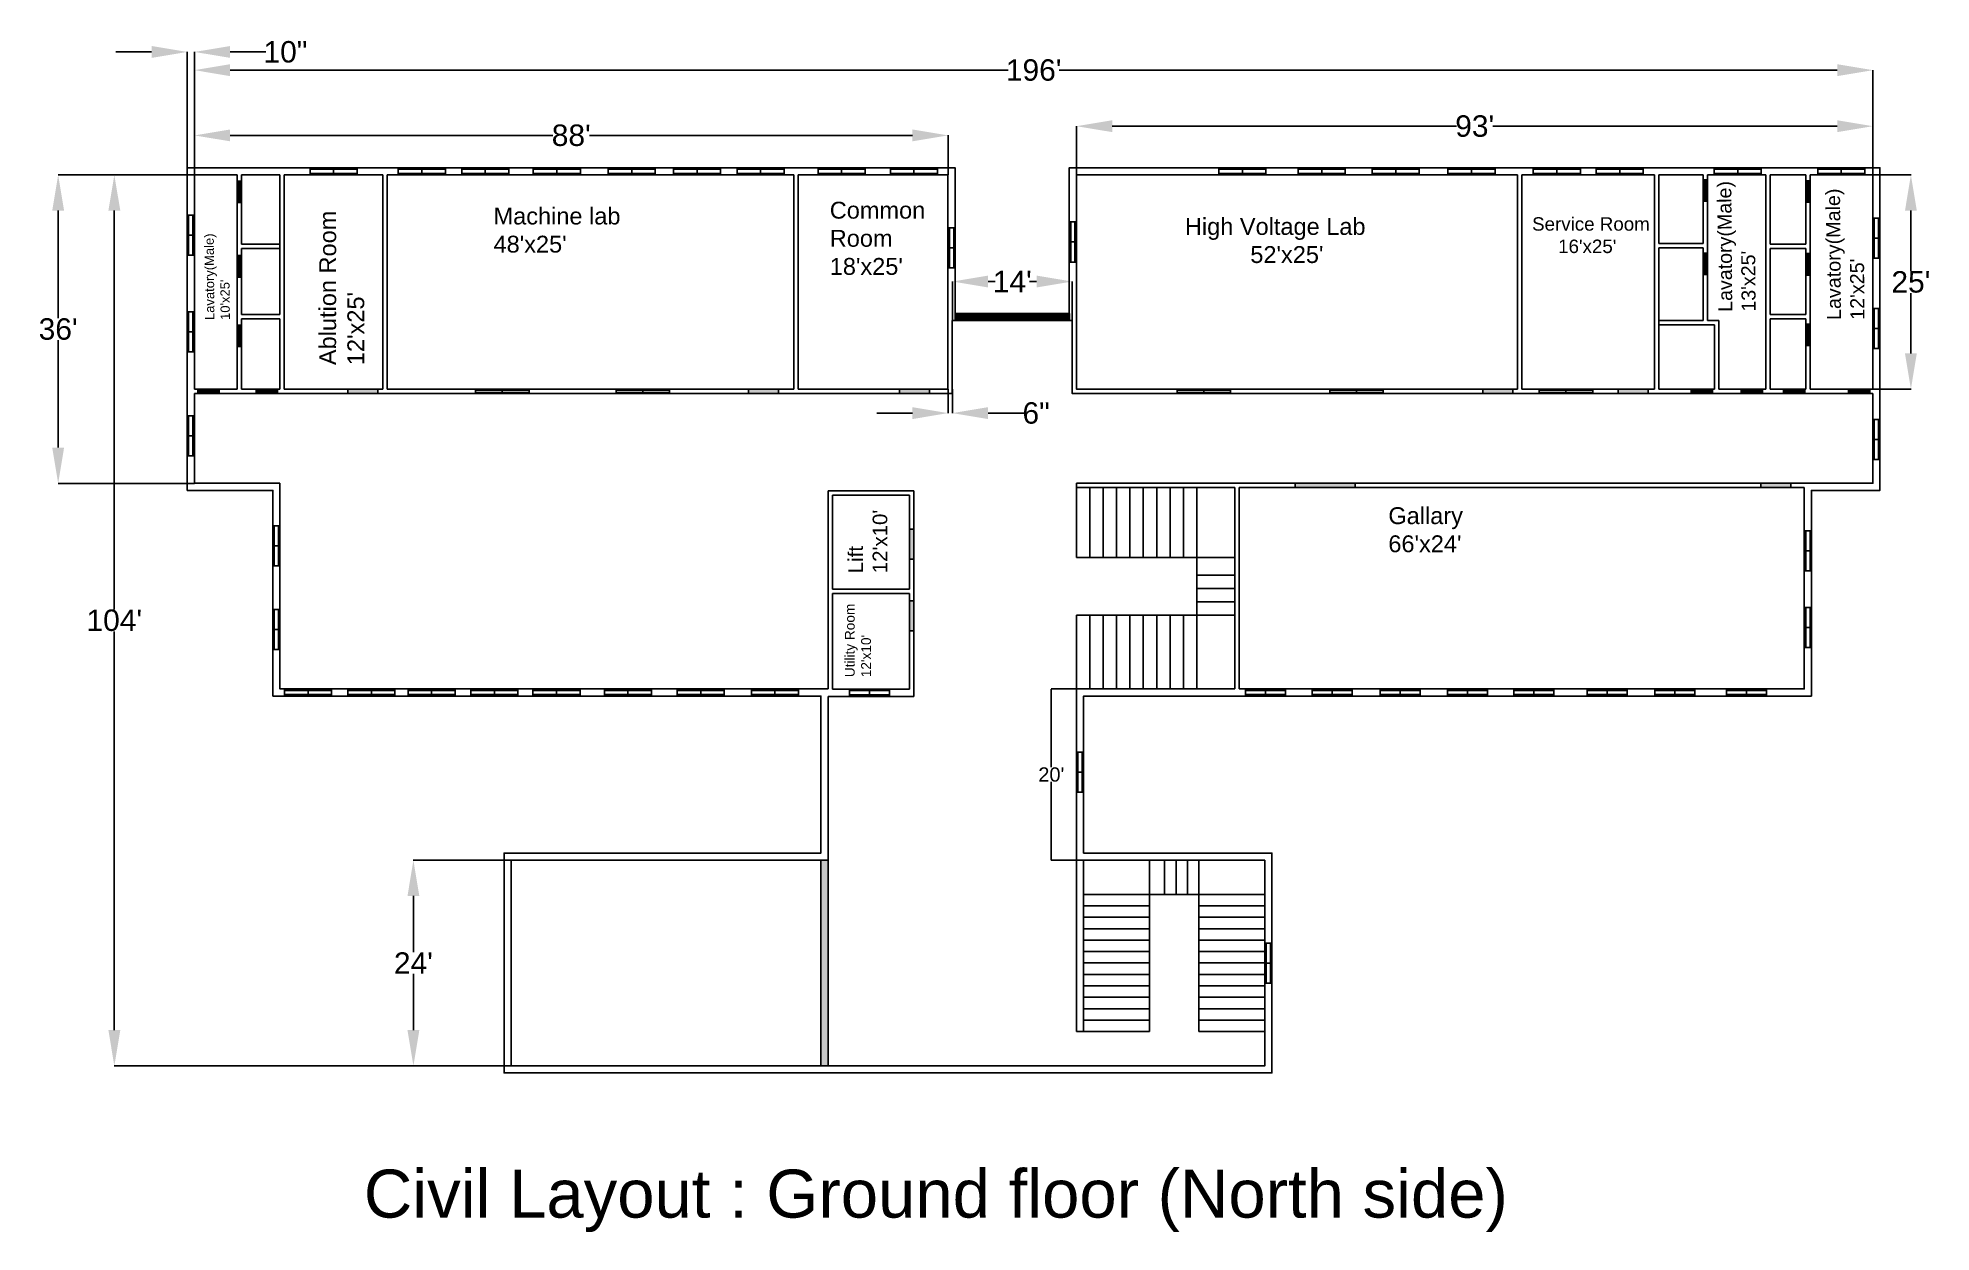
# Model space of a CAD drawing. Header units: inches. Extents: x 208758 to 420797, y -91780 to -44618.
# Drawn here: x 208758 to 211411, y -46291 to -44618 of the extents above; entities outside this region: 1.
import ezdxf

# ---------------------------------------------------------------- set-up
doc = ezdxf.new("R2010")
doc.units = ezdxf.units.IN
doc.header["$MEASUREMENT"] = 0
doc.layers.add('Dimention', color=5, linetype='Continuous')
doc.layers.add('hatches', color=7, linetype='Continuous')
doc.layers.add('Door', color=7, linetype='Continuous', true_color=0xf00e0a)
doc.layers.add('Window', color=7, linetype='Continuous', true_color=0xd6300a)
doc.styles.add('Annotative', font='arial.ttf')
doc.styles.get("Standard").update_dxf_attribs({"font": 'arial.ttf'})
doc.dimstyles.new('Annotative', dxfattribs={"dimscale": 0, "dimtxt": 20, "dimasz": 50, "dimexe": 0.18, "dimexo": 0.0625, "dimgap": 0.09, "dimtad": 0, "dimtih": 1, "dimtoh": 1, "dimzin": 0, "dimdsep": 46, "dimlunit": 4, "dimtxsty": 'Standard', "dimcen": 0.09, "dimadec": 0, "dimazin": 0, "dimtfac": 1, "dimtofl": 0, "dimtmove": 0, "dimatfit": 3, "dimfxl": 1, "dimtolj": 1, "dimtzin": 0, "dimarcsym": 0})
doc.dimstyles.get("Standard").update_dxf_attribs({"dimtxt": 30, "dimasz": 50, "dimexe": 0.18, "dimexo": 0.0625, "dimgap": 0.09, "dimtad": 0, "dimtih": 1, "dimtoh": 1, "dimzin": 0, "dimdsep": 46, "dimlunit": 4, "dimtxsty": 'Standard', "dimcen": 0.09, "dimadec": 0, "dimazin": 0, "dimtfac": 1, "dimtofl": 0, "dimtmove": 0, "dimatfit": 3, "dimfxl": 1, "dimtolj": 1, "dimtzin": 0, "dimarcsym": 0})

# ---------------------------------------------------------------- blocks, each defined once
blk = doc.blocks.new('bathroom door')
at = {"true_color": 0x636466}
h = blk.add_hatch(color=251, dxfattribs=at)
h.dxf.hatch_style = 1
h.paths.add_polyline_path([(30, 0), (30, 6), (0, 6), (0, 0)])
at = {"color": 251, "true_color": 0x636466}
blk.add_lwpolyline([(0, 6), (30, 6), (30, 0), (0, 0)], close=True, dxfattribs=at)
blk = doc.blocks.new('door 2')
at = {"true_color": 0x636466}
h = blk.add_hatch(color=251, dxfattribs=at)
h.dxf.hatch_style = 1
h.paths.add_polyline_path([(0, 6), (-42, 6), (-42, 0), (0, 0)])
at = {"color": 251, "true_color": 0x636466}
blk.add_lwpolyline([(-42, 6), (0, 6), (0, 0), (-42, 0)], close=True, dxfattribs=at)
blk = doc.blocks.new('Window 5.5 feet')
at = {"layer": 'Window'}
for p, q in [((66, 10), (0, 10)), ((0, 10), (0, 0)), ((66, 8), (0, 8)), ((0, 2), (66, 2)), ((0, 0), (66, 0)), ((33, 2), (33, 8)), ((66, 0), (66, 10))]:
    blk.add_line(p, q, dxfattribs=at)
blk = doc.blocks.new('window small')
at = {"layer": 'Window'}
for p, q in [((56.1, 10), (0, 10)), ((0, 10), (0, 0)), ((56.1, 8), (0, 8)), ((0, 2), (56.1, 2)), ((0, 0), (56.1, 0)), ((28, 2), (28, 8)), ((56.1, 0), (56.1, 10))]:
    blk.add_line(p, q, dxfattribs=at)
blk = doc.blocks.new('window 6')
at = {"layer": 'Window'}
for p, q in [((75, 5.9), (0, 5.9)), ((0, 5.9), (0, 0)), ((75, 4.7), (0, 4.7)), ((0, 1.2), (75, 1.2)), ((0, 0), (75, 0)), ((37.5, 1.2), (37.5, 4.7)), ((75, 0.1), (75, 6))]:
    blk.add_line(p, q, dxfattribs=at)
blk = doc.blocks.new('civil')
at = {"true_color": 0x939598}
h = blk.add_hatch(color=252, dxfattribs=at)
h.dxf.hatch_style = 1
h.paths.add_polyline_path([(761.6, -240), (751.6, -240), (751.6, -528), (761.6, -528)])
at = {"layer": 'Door', "true_color": 0x636466}
h = blk.add_hatch(color=251, dxfattribs=at)
h.dxf.hatch_style = 1
h.paths.add_polyline_path([(1500.3, 282), (1500.3, 288), (1416.3, 288), (1416.3, 282)])
for p, q in [((-66.4, 720), (-66.4, 420)), ((-60.4, 720), (-60.4, 622.8)), ((-6.4, 720), (-6.4, 612.4)), ((-0.4, 720), (-0.4, 420)), ((137.6, 720), (137.6, 420)), ((143.6, 720), (143.6, 420)), ((713.6, 420), (713.6, 720)), ((719.6, 420), (719.6, 720)), ((1727.6, 720), (1727.6, 420)), ((1733.6, 720), (1733.6, 420)), ((1919.6, 720), (1919.6, 420)), ((1925.6, 720), (1925.6, 624)), ((1987.7, 624), (1987.7, 720)), ((1993.7, 516), (1993.7, 720)), ((2075.6, 420), (2075.6, 720)), ((2081.6, 622.8), (2081.6, 720)), ((2131.7, 622.8), (2131.7, 720)), ((2137.7, 420), (2137.7, 720)), ((-6.4, 622.8), (-60.4, 622.8)), ((-60.4, 616.8), (-60.4, 524.4)), ((-6.4, 616.8), (-60.4, 616.8)), ((-6.4, 616.8), (-6.4, 524.4)), ((1987.7, 624), (1925.6, 624)), ((1925.6, 618), (1925.6, 420)), ((1987.7, 618), (1925.6, 618)), ((1987.7, 516), (1987.7, 618)), ((2131.7, 622.8), (2081.6, 622.8)), ((2081.6, 524.4), (2081.6, 616.8)), ((2131.7, 616.8), (2081.6, 616.8)), ((2131.7, 524.4), (2131.7, 616.8)), ((-6.4, 524.4), (-60.4, 524.4)), ((-60.4, 518.4), (-60.4, 420)), ((-6.4, 518.4), (-60.4, 518.4)), ((-6.4, 518.4), (-6.4, 420)), ((1987.7, 516), (1925.6, 516)), ((2003.6, 510), (1925.6, 510)), ((2009.6, 516), (1993.7, 516)), ((2003.6, 420), (2003.6, 510)), ((2009.6, 504), (2009.6, 516)), ((2131.7, 524.4), (2081.6, 524.4)), ((2081.6, 420), (2081.6, 518.4)), ((2131.7, 518.4), (2081.6, 518.4)), ((2131.7, 420), (2131.7, 518.4)), ((2009.6, 420), (2009.6, 504)), ((-6.4, 423), (-6.4, 423)), ((1925.6, 420), (2003.6, 420)), ((1925.6, 420), (2003.6, 420)), ((2009.6, 420), (2075.6, 420)), ((2009.6, 420), (2063.6, 420)), ((2009.6, 420), (2075.6, 420)), ((2081.6, 420), (2117.6, 420)), ((-136.4, 288), (-136.4, 278)), ((-16.4, 288), (-126.4, 288)), ((-16.4, 288), (-6.4, 288)), ((-6.4, 145.6), (-6.4, 288)), ((881.6, 277.6), (761.6, 277.6)), ((761.6, 277.6), (761.6, 0)), ((875.6, 271.6), (767.6, 271.6)), ((767.6, 271.6), (767.6, 139.6)), ((875.6, 139.6), (875.6, 271.6)), ((881.6, -10.4), (881.6, 277.6)), ((1337.6, 288), (1109.6, 288)), ((1109.6, 288), (1109.6, 282)), ((1331.6, 282), (1109.6, 282)), ((1331.6, 282), (1331.6, 0)), ((2129.6, 288), (1337.6, 288)), ((1337.6, 282), (1337.6, 0)), ((2129.6, 282), (1337.6, 282)), ((875.6, 139.6), (767.6, 139.6)), ((767.6, 133.6), (767.6, -0.4)), ((875.6, 133.6), (767.6, 133.6)), ((875.6, -0.4), (875.6, 133.6)), ((761.6, -10.4), (881.6, -10.4)), ((767.6, -0.4), (875.6, -0.4)), ((1337.6, -10), (1337.6, -10.4)), ((751.6, -240), (751.6, -528)), ((751.6, -240), (761.6, -240)), ((761.6, -240), (761.6, -528)), ((1109.6, -240), (1109.6, -480)), ((1119.6, -240), (1119.6, -480)), ((1109.6, -480), (1119.6, -480))]:
    blk.add_line(p, q)
for points in [[(-136.4, 288), (-136.4, 730), (939.6, 730), (939.6, 526), (1099.6, 526), (1099.6, 730), (2235.6, 730), (2235.6, 278), (2139.6, 278), (2139.6, -10), (1119.6, -10), (1119.6, -230), (1383.6, -230), (1383.6, -538), (307.6, -538), (307.6, -230), (751.6, -230), (751.6, -10), (-16.4, -10), (-16.4, 156), (-16.4, 278), (-136.4, 278)], [(-66.4, 720), (-126.4, 720), (-126.4, 420)], [(-6.4, 720), (-60.4, 720)], [(137.6, 720), (-0.4, 720)], [(713.6, 720), (143.6, 720)], [(929.6, 516), (929.6, 720), (719.6, 720)], [(1727.6, 720), (1109.6, 720), (1109.6, 516)], [(1919.6, 720), (1733.6, 720)], [(1987.7, 720), (1925.6, 720)], [(2075.6, 720), (1993.7, 720)], [(2131.7, 720), (2081.6, 720)], [(2225.6, 420), (2225.6, 720), (2137.7, 720)], [(-126.4, 414), (935.6, 414), (935.6, 516)], [(719.6, 420), (929.6, 420), (929.6, 516)], [(1103.6, 516), (935.6, 516)], [(1103.6, 516), (1103.6, 414), (2225.6, 414)], [(1109.6, 516), (1109.6, 420), (1727.6, 420)], [(-126.4, 420), (-66.4, 420)], [(-126.4, 414), (-126.4, 288)], [(-66, 414), (-24, 414)], [(-60.4, 420), (-6.4, 420)], [(-24, 420), (-60.4, 420)], [(-0.4, 420), (137.6, 420)], [(128.3, 420), (86.3, 420)], [(86.3, 414), (128.3, 414)], [(143.6, 420), (713.6, 420)], [(638.4, 420), (596.4, 420)], [(596.4, 414), (638.4, 414)], [(905.2, 420), (863.2, 420)], [(863.2, 414), (905.2, 414)], [(1727.6, 420), (1685.6, 420)], [(1685.6, 414), (1727.6, 414)], [(1733.6, 420), (1919.6, 420)], [(1892.6, 420), (1892.6, 420), (1850.6, 420)], [(1850.6, 414), (1892.6, 414)], [(1925.6, 420), (2003.6, 420)], [(2009.6, 420), (2075.6, 420)], [(2081.6, 420), (2131.7, 420)], [(2129.6, 288), (2225.6, 288), (2225.6, 414)], [(2137.7, 420), (2225.6, 420)], [(2212.4, 420), (2212.4, 420), (2170.4, 420)], [(2170.4, 414), (2212.4, 414)], [(1337.6, 0), (2129.6, 0), (2129.6, 282)], [(1390.5, 288), (1348.5, 288)], [(1348.5, 282), (1390.5, 282)], [(2079.6, 288), (2037.6, 288)], [(2037.6, 282), (2079.6, 282)], [(-6.4, 156), (-6.4, 0), (761.6, 0)], [(1109.6, -240), (1109.6, 0), (1331.6, 0)], [(761.6, -10.4), (761.6, -240)], [(751.6, -240), (317.6, -240), (317.6, -528), (1373.6, -528), (1373.6, -240), (1119.6, -240)]]:
    blk.add_lwpolyline(points)
at = {"color": 251, "true_color": 0x636466}
blk.add_lwpolyline([(1416.3, 288), (1500.3, 288), (1500.3, 282), (1416.3, 282)], close=True, dxfattribs=at)
at = {"layer": 'Door'}
for p, q in [((1419.3, 282), (1416.3, 282)), ((1497.3, 282), (1500.3, 282))]:
    blk.add_line(p, q, dxfattribs=at)
for name, p in [('Window 5.5 feet', (35.7, 720)), ('Window 5.5 feet', (159.4, 720)), ('Window 5.5 feet', (248.2, 720)), ('Window 5.5 feet', (348.5, 720)), ('Window 5.5 feet', (453.4, 720)), ('Window 5.5 feet', (545, 720)), ('Window 5.5 feet', (634.1, 720)), ('Window 5.5 feet', (747.5, 720)), ('Window 5.5 feet', (849, 720)), ('Window 5.5 feet', (1309.1, 720)), ('Window 5.5 feet', (1420.3, 720)), ('Window 5.5 feet', (1524, 720)), ('Window 5.5 feet', (1630.2, 720)), ('Window 5.5 feet', (1749.8, 720)), ('Window 5.5 feet', (1837.9, 720)), ('Window 5.5 feet', (2003.3, 720)), ('Window 5.5 feet', (2148.4, 720)), ('window 6', (267.6, 414)), ('window 6', (464.6, 414)), ('window 6', (1250.6, 414)), ('window 6', (1464.6, 414)), ('window 6', (1758.1, 414)), ('Window 5.5 feet', (0, -10)), ('Window 5.5 feet', (88.6, -10)), ('Window 5.5 feet', (173.1, -10)), ('Window 5.5 feet', (261.1, -10)), ('Window 5.5 feet', (348.1, -10)), ('Window 5.5 feet', (448.1, -10)), ('Window 5.5 feet', (550.1, -10)), ('Window 5.5 feet', (654.1, -10)), ('window small', (1346.6, -10)), ('window small', (1440.1, -10)), ('window small', (1535.1, -10)), ('window small', (1629.6, -10)), ('window small', (1722.6, -10)), ('window small', (1825.1, -10)), ('window small', (1920.1, -10)), ('window small', (2020.7, -10)), ('window small', (791.6, -10.4))]:
    blk.add_blockref(name, p)
at = {"rotation": 270}
for p in [(-136.4, 663.5), (929.6, 646), (1099.6, 654.1), (2225.6, 659.6), (2225.6, 533.1), (-136.4, 528.1), (-136.4, 382.6), (2225.6, 377.6), (-16.4, 228.6), (2129.6, 221.6), (-16.4, 111.1), (2129.6, 114.1), (1109.6, -88.4), (1373.6, -356)]:
    blk.add_blockref('window small', p, dxfattribs=at)
at = {"layer": 'hatches', "color": 251, "true_color": 0x636466}
for name, p, rotation in [('bathroom door', (-60.4, 681.3), 90), ('bathroom door', (1987.7, 713.2), 270), ('bathroom door', (2131.7, 711.7), 270), ('bathroom door', (1987.7, 610.6), 270), ('bathroom door', (-60.4, 577), 90), ('bathroom door', (2131.7, 609.8), 270), ('bathroom door', (-60.4, 479.5), 90), ('bathroom door', (2131.7, 510.9), 270), ('door 2', (881.6, 223.6), 90), ('door 2', (881.6, 123.3), 90)]:
    blk.add_blockref(name, p, dxfattribs=dict(at, rotation=rotation))
for name, p in [('bathroom door', (-121.5, 414)), ('bathroom door', (-40, 414)), ('door 2', (130.6, 414)), ('door 2', (692.2, 414)), ('door 2', (903.6, 414)), ('door 2', (1721.2, 414)), ('door 2', (1910.8, 414)), ('bathroom door', (1970.8, 414)), ('bathroom door', (2040.9, 414)), ('bathroom door', (2100.4, 414)), ('bathroom door', (2191.4, 414)), ('door 2', (2110.5, 282))]:
    blk.add_blockref(name, p, dxfattribs=at)
blk = doc.blocks.new('strair')
for p, q in [((92.5, -192), (92.5, 48)), ((113.5, 48.6), (113.5, 0)), ((129.5, 48.6), (129.5, 0)), ((145.5, 48.6), (145.5, 0)), ((161.5, 48.6), (161.5, -192)), ((0, 0), (92.5, 0)), ((161.5, 0), (254, 0)), ((161.5, 0), (0, 0)), ((0, -16), (92.5, -16)), ((161.5, -16), (254, -16)), ((0, -32), (92.5, -32)), ((0, -48), (92.5, -48)), ((161.5, -32), (254, -32)), ((161.5, -48), (254, -48)), ((0, -64), (92.5, -64)), ((161.5, -64), (254, -64)), ((0, -80), (92.5, -80)), ((0, -96), (92.5, -96)), ((161.5, -80), (254, -80)), ((161.5, -96), (254, -96)), ((0, -112), (92.5, -112)), ((0, -128), (92.5, -128)), ((161.5, -112), (254, -112)), ((161.5, -128), (254, -128)), ((0, -144), (92.5, -144)), ((161.5, -144), (254, -144)), ((0, -160), (92.5, -160)), ((0, -176), (92.5, -176)), ((161.5, -160), (254, -160)), ((161.5, -176), (254, -176)), ((0, -192), (92.5, -192)), ((161.5, -192), (254, -192))]:
    blk.add_line(p, q)
blk = doc.blocks.new('*D16')
at = {"layer": 'Defpoints', "color": 0, "transparency": 16777216}
for p in [(210033, -44754.6), (208977, -44810), (210033, -44810)]:
    blk.add_point(p, dxfattribs=at)
at = {"layer": 'Dimention', "color": 0, "lineweight": -2, "transparency": 16777216}
for p, q in [((208977, -44809.9), (208977, -44754.4)), ((209027, -44754.6), (209479.4, -44754.6)), ((209983, -44754.6), (209530.5, -44754.6)), ((210033, -44809.9), (210033, -44754.4))]:
    blk.add_line(p, q, dxfattribs=at)
at = {"layer": 'Dimention', "color": 0, "transparency": 16777216}
for points in [[(209027, -44746.3), (209027, -44762.9), (208977, -44754.6)], [(209983, -44746.3), (209983, -44762.9), (210033, -44754.6)]]:
    blk.add_solid(points, dxfattribs=at)
at = {"layer": 'Dimention', "color": 0, "transparency": 16777216, "insert": (209505, -44754.6), "char_height": 30, "attachment_point": 5}
blk.add_mtext("\\A1;88'", dxfattribs=at)
blk = doc.blocks.new('*D17')
at = {"layer": 'Defpoints', "color": 0, "transparency": 16777216}
for p in [(208977, -44810), (208864.7, -46058), (209421, -46058)]:
    blk.add_point(p, dxfattribs=at)
at = {"layer": 'Dimention', "color": 0, "lineweight": -2, "transparency": 16777216}
for p, q in [((208976.9, -44810), (208864.6, -44810)), ((208864.7, -44860), (208864.7, -45418.6)), ((208864.7, -46008), (208864.7, -45449.4)), ((209420.9, -46058), (208864.6, -46058))]:
    blk.add_line(p, q, dxfattribs=at)
at = {"layer": 'Dimention', "color": 0, "transparency": 16777216}
for points in [[(208856.4, -44860), (208873.1, -44860), (208864.7, -44810)], [(208856.4, -46008), (208873.1, -46008), (208864.7, -46058)]]:
    blk.add_solid(points, dxfattribs=at)
at = {"layer": 'Dimention', "color": 0, "transparency": 16777216, "insert": (208864.7, -45434), "char_height": 30, "attachment_point": 5}
blk.add_mtext("\\A1;104'", dxfattribs=at)
blk = doc.blocks.new('*D18')
at = {"layer": 'Defpoints', "color": 0, "transparency": 16777216}
for p in [(211329, -44741.7), (210213, -44810), (211329, -44810)]:
    blk.add_point(p, dxfattribs=at)
at = {"layer": 'Dimention', "color": 0, "lineweight": -2, "transparency": 16777216}
for p, q in [((210213, -44809.9), (210213, -44741.5)), ((210263, -44741.7), (210745.4, -44741.7)), ((211279, -44741.7), (210796.5, -44741.7)), ((211329, -44809.9), (211329, -44741.5))]:
    blk.add_line(p, q, dxfattribs=at)
at = {"layer": 'Dimention', "color": 0, "transparency": 16777216}
for points in [[(210263, -44733.4), (210263, -44750), (210213, -44741.7)], [(211279, -44733.4), (211279, -44750), (211329, -44741.7)]]:
    blk.add_solid(points, dxfattribs=at)
at = {"layer": 'Dimention', "color": 0, "transparency": 16777216, "insert": (210771, -44741.7), "char_height": 30, "attachment_point": 5}
blk.add_mtext("\\A1;93'", dxfattribs=at)
blk = doc.blocks.new('*D15')
at = {"layer": 'Defpoints', "color": 0, "transparency": 16777216}
for p in [(211329, -44663.2), (208977, -44810), (211329, -44810)]:
    blk.add_point(p, dxfattribs=at)
at = {"layer": 'Dimention', "color": 0, "lineweight": -2, "transparency": 16777216}
for p, q in [((208977, -44809.9), (208977, -44663)), ((209027, -44663.2), (210117.2, -44663.2)), ((211279, -44663.2), (210188.7, -44663.2)), ((211329, -44809.9), (211329, -44663))]:
    blk.add_line(p, q, dxfattribs=at)
at = {"layer": 'Dimention', "color": 0, "transparency": 16777216}
for points in [[(209027, -44654.9), (209027, -44671.6), (208977, -44663.2)], [(211279, -44654.9), (211279, -44671.6), (211329, -44663.2)]]:
    blk.add_solid(points, dxfattribs=at)
at = {"layer": 'Dimention', "color": 0, "transparency": 16777216, "insert": (210153, -44663.2), "char_height": 30, "attachment_point": 5}
blk.add_mtext("\\A1;196'", dxfattribs=at)
blk = doc.blocks.new('*D19')
at = {"color": 0, "lineweight": -2, "transparency": 16777216}
for p, q in [((208917, -44637.7), (208867, -44637.7)), ((208967, -44799.9), (208967, -44637.5)), ((208977, -44799.9), (208977, -44637.5)), ((209027, -44637.7), (209077, -44637.7))]:
    blk.add_line(p, q, dxfattribs=at)
at = {"color": 0, "transparency": 16777216}
for points in [[(208917, -44629.4), (208917, -44646), (208967, -44637.7)], [(209027, -44629.4), (209027, -44646), (208977, -44637.7)]]:
    blk.add_solid(points, dxfattribs=at)
at = {"layer": 'Defpoints', "color": 0, "transparency": 16777216}
for p in [(208977, -44637.7), (208967, -44800), (208977, -44800)]:
    blk.add_point(p, dxfattribs=at)
at = {"color": 0, "transparency": 16777216, "insert": (209104.5, -44637.7), "char_height": 30, "attachment_point": 5}
blk.add_mtext('\\A1;10"', dxfattribs=at)
blk = doc.blocks.new('*D20')
at = {"layer": 'Defpoints', "color": 0, "transparency": 16777216}
for p in [(211329, -44810), (211329, -45110), (211382.2, -45110)]:
    blk.add_point(p, dxfattribs=at)
at = {"layer": 'Dimention', "color": 0, "lineweight": -2, "transparency": 16777216}
for p, q in [((211329, -44810), (211382.4, -44810)), ((211382.2, -44860), (211382.2, -44944.6)), ((211382.2, -45060), (211382.2, -44975.4)), ((211329, -45110), (211382.4, -45110))]:
    blk.add_line(p, q, dxfattribs=at)
at = {"layer": 'Dimention', "color": 0, "transparency": 16777216}
for points in [[(211373.9, -44860), (211390.5, -44860), (211382.2, -44810)], [(211373.9, -45060), (211390.5, -45060), (211382.2, -45110)]]:
    blk.add_solid(points, dxfattribs=at)
at = {"layer": 'Dimention', "color": 0, "transparency": 16777216, "insert": (211382.2, -44960), "char_height": 30, "attachment_point": 5}
blk.add_mtext("\\A1;25'", dxfattribs=at)
blk = doc.blocks.new('*D21')
at = {"layer": 'Defpoints', "color": 0, "transparency": 16777216}
for p in [(208977, -44810), (208786, -45242), (208977, -45242)]:
    blk.add_point(p, dxfattribs=at)
at = {"layer": 'Dimention', "color": 0, "lineweight": -2, "transparency": 16777216}
for p, q in [((208976.9, -44810), (208785.8, -44810)), ((208786, -44860), (208786, -45010.6)), ((208786, -45192), (208786, -45041.4)), ((208976.9, -45242), (208785.8, -45242))]:
    blk.add_line(p, q, dxfattribs=at)
at = {"layer": 'Dimention', "color": 0, "transparency": 16777216}
for points in [[(208777.7, -44860), (208794.3, -44860), (208786, -44810)], [(208777.7, -45192), (208794.3, -45192), (208786, -45242)]]:
    blk.add_solid(points, dxfattribs=at)
at = {"layer": 'Dimention', "color": 0, "transparency": 16777216, "insert": (208786, -45026), "char_height": 30, "attachment_point": 5}
blk.add_mtext("\\A1;36'", dxfattribs=at)
blk = doc.blocks.new('*D22')
at = {"layer": 'Defpoints', "color": 0, "transparency": 16777216}
for p in [(210207, -44959.3), (210039, -45014), (210207, -45014)]:
    blk.add_point(p, dxfattribs=at)
at = {"layer": 'Dimention', "color": 0, "lineweight": -2, "transparency": 16777216}
for p, q in [((210039, -45013.9), (210039, -44959.1)), ((210089, -44959.3), (210098.8, -44959.3)), ((210157, -44959.3), (210147.1, -44959.3)), ((210207, -45013.9), (210207, -44959.1))]:
    blk.add_line(p, q, dxfattribs=at)
at = {"layer": 'Dimention', "color": 0, "transparency": 16777216}
for points in [[(210089, -44951), (210089, -44967.6), (210039, -44959.3)], [(210157, -44951), (210157, -44967.6), (210207, -44959.3)]]:
    blk.add_solid(points, dxfattribs=at)
at = {"layer": 'Dimention', "color": 0, "transparency": 16777216, "insert": (210123, -44959.3), "char_height": 30, "attachment_point": 5}
blk.add_mtext("\\A1;14'", dxfattribs=at)
blk = doc.blocks.new('*D23')
at = {"layer": 'Defpoints', "color": 0, "transparency": 16777216}
for p in [(210033, -45110), (210039, -45110), (210039, -45143.6)]:
    blk.add_point(p, dxfattribs=at)
at = {"layer": 'Dimention', "color": 0, "lineweight": -2, "transparency": 16777216}
for p, q in [((210033, -45110), (210033, -45143.8)), ((210039, -45110), (210039, -45143.8)), ((209983, -45143.6), (209933, -45143.6)), ((210089, -45143.6), (210139, -45143.6))]:
    blk.add_line(p, q, dxfattribs=at)
at = {"layer": 'Dimention', "color": 0, "transparency": 16777216}
for points in [[(209983, -45135.3), (209983, -45152), (210033, -45143.6)], [(210089, -45135.3), (210089, -45152), (210039, -45143.6)]]:
    blk.add_solid(points, dxfattribs=at)
at = {"layer": 'Dimention', "color": 0, "transparency": 16777216, "insert": (210156.4, -45143.6), "char_height": 30, "attachment_point": 5}
blk.add_mtext('\\A1;6"', dxfattribs=at)
blk = doc.blocks.new('*D24')
at = {"layer": 'Defpoints', "color": 0, "transparency": 16777216}
for p in [(209283.8, -45770), (209855, -45770), (209855, -46058)]:
    blk.add_point(p, dxfattribs=at)
at = {"layer": 'Dimention', "color": 0, "lineweight": -2, "transparency": 16777216}
for p, q in [((209854.9, -45770), (209283.6, -45770)), ((209283.8, -45820), (209283.8, -45898.8)), ((209283.8, -46008), (209283.8, -45929.1)), ((209854.9, -46058), (209283.6, -46058))]:
    blk.add_line(p, q, dxfattribs=at)
at = {"layer": 'Dimention', "color": 0, "transparency": 16777216}
for points in [[(209275.5, -45820), (209292.1, -45820), (209283.8, -45770)], [(209275.5, -46008), (209292.1, -46008), (209283.8, -46058)]]:
    blk.add_solid(points, dxfattribs=at)
at = {"layer": 'Dimention', "color": 0, "transparency": 16777216, "insert": (209283.8, -45914), "char_height": 30, "attachment_point": 5}
blk.add_mtext("\\A1;24'", dxfattribs=at)
blk = doc.blocks.new('*D14')
at = {"layer": 'Defpoints', "color": 0, "transparency": 16777216}
for p in [(210213, -45530), (210177.7, -45770), (210223, -45770)]:
    blk.add_point(p, dxfattribs=at)
at = {"layer": 'Dimention', "color": 0, "lineweight": -2, "transparency": 16777216}
for p, q in [((210212.9, -45530), (210177.5, -45530)), ((210177.7, -45530.2), (210177.7, -45639.7)), ((210177.7, -45769.8), (210177.7, -45660.3)), ((210222.9, -45770), (210177.5, -45770))]:
    blk.add_line(p, q, dxfattribs=at)
at = {"layer": 'Dimention', "color": 0, "transparency": 16777216}
for points in [[(210177.6, -45530.2), (210177.7, -45530.2), (210177.7, -45530)], [(210177.6, -45769.8), (210177.7, -45769.8), (210177.7, -45770)]]:
    blk.add_solid(points, dxfattribs=at)
at = {"layer": 'Dimention', "color": 0, "transparency": 16777216, "insert": (210177.7, -45650), "char_height": 20, "attachment_point": 5}
blk.add_mtext("\\A1;20'", dxfattribs=at)
blk = doc.blocks.new('Dimention')
at = {"layer": 'Dimention', "attachment_point": 1, "rotation": 90.444516, "style": 'Annotative'}
for s, width, gutter_width, insert, char_height in [("Lavatory(Male)\\P13'x25'", 143.39149, 98.351, (2110.258, -334.452), 19.67025), ("Lavatory(Male)\\P12'x25'", 144.12737, 98.856, (2262.488, -345.889), 19.77119), ("Lavatory(Male)\\P10'x25'", 94.87686, 65.075, (-10.039, -345.889), 13.01508)]:
    blk.add_mtext_dynamic_manual_height_columns(s, width=width, gutter_width=gutter_width, heights=[0], dxfattribs=dict(at, insert=insert, char_height=char_height))
at = {"layer": 'Dimention', "attachment_point": 1}
for s, width, gutter_width, insert, char_height in [("Common Room\\P18'x25'", 129.70093, 118.084, (865.26, -180.179), 23.61685), ("Machine lab\\P48'x25'", 212.30715, 118.084, (394.116, -188.372), 23.61685), ("High Voltage Lab\\P          52'x25'", 286.99767, 118.084, (1362.924, -202.956), 23.61685), ("Service Room\\P     16'x25'", 168.95025, 94.007, (1849.424, -201.859), 18.80136), ("Gallary\\P66'x24'", 240.79112, 118.084, (1648.01, -608.099), 23.6168)]:
    blk.add_mtext_dynamic_manual_height_columns(s, width=width, gutter_width=gutter_width, heights=[0], dxfattribs=dict(at, insert=insert, char_height=char_height))
at = {"layer": 'Dimention', "attachment_point": 1, "rotation": 90}
for s, width, gutter_width, insert, char_height in [("Ablution Room\\P12'x25'", 317.06587, 118.084, (149.939, -409.007), 23.61685), ("Lift\\P12'x10'", 159.82756, 102.52, (891.187, -700.562), 20.504), ("Utility Room\\P12'x10'", 106.54777, 68.344, (886.498, -846.162), 13.66883)]:
    blk.add_mtext_dynamic_manual_height_columns(s, width=width, gutter_width=gutter_width, heights=[0], dxfattribs=dict(at, insert=insert, char_height=char_height))
dim = blk.add_linear_dim(base=(-25, 29.703), p1=(-35, -132.587), p2=(-25, -132.587), dimstyle='Standard')
dim.commit()
dim.dimension.update_dxf_attribs({"geometry": '*D19', "text_midpoint": (102.573, 29.703), "insert": (-209001.955, 44667.392)})
at = {"layer": 'Dimention'}
for base, p1, p2, picture, middle in [((2327, 4.167), (-25, -142.587), (2327, -142.587), '*D15', (1151, 4.167)), ((1031, -87.192), (-25, -142.587), (1031, -142.587), '*D16', (503, -87.192)), ((2327, -74.324), (1211, -142.587), (2327, -142.587), '*D18', (1769, -74.324)), ((1205, -291.892), (1037, -346.587), (1205, -346.587), '*D22', (1121, -291.892)), ((1037, -476.235), (1031, -442.587), (1037, -442.587), '*D23', (1154.413, -476.235))]:
    dim = blk.add_linear_dim(base=base, p1=p1, p2=p2, dimstyle='Standard', dxfattribs=at)
    dim.commit()
    dim.dimension.update_dxf_attribs({"geometry": picture, "text_midpoint": middle, "insert": (-209001.955, 44667.392)})
for base, p1, p2, dimstyle, picture, middle in [((-215.946, -574.587), (-25, -142.587), (-25, -574.587), 'Standard', '*D21', (-215.946, -358.587)), ((-137.213, -1390.587), (-25, -142.587), (419, -1390.587), 'Standard', '*D17', (-137.213, -766.587)), ((2380.234, -442.587), (2327, -142.587), (2327, -442.587), 'Standard', '*D20', (2380.234, -292.587)), ((1175.702, -1102.587), (1211, -862.587), (1221, -1102.587), 'Annotative', '*D14', (1175.702, -982.587)), ((281.838, -1102.587), (853, -1390.587), (853, -1102.587), 'Standard', '*D24', (281.838, -1246.587))]:
    dim = blk.add_linear_dim(base=base, p1=p1, p2=p2, angle=90, dimstyle=dimstyle, dxfattribs=at)
    dim.commit()
    dim.dimension.update_dxf_attribs({"geometry": picture, "text_midpoint": middle, "insert": (-209001.955, 44667.392)})

msp = doc.modelspace()

# ---------------------------------------------------------------- hatches: boundary and pattern name
at = {"true_color": 0x939598}
h = msp.add_hatch(dxfattribs=at)
h.set_pattern_fill('ANSI31', color=252)
h.paths.add_polyline_path([(210203, -45004), (210043, -45004), (210043, -45014), (210203, -45014)])

# ---------------------------------------------------------------- linework, layer by layer
for p, q in [((210213, -44810), (210831, -44810)), ((210043, -45004), (210043, -45014)), ((210203, -45004), (210203, -45014)), ((210213, -45248), (210213, -45346)), ((210231.6, -45248), (210231.6, -45346)), ((210250.4, -45248), (210250.4, -45346)), ((210269.1, -45248), (210269.1, -45346)), ((210287.9, -45248), (210287.9, -45346)), ((210306.6, -45248), (210306.6, -45346)), ((210325.4, -45248), (210325.4, -45346)), ((210344.2, -45248), (210344.2, -45346)), ((210362.9, -45248), (210362.9, -45346)), ((210381.7, -45426.8), (210381.7, -45248)), ((210381.7, -45248), (210381.7, -45346)), ((210212.9, -45346), (210435, -45346)), ((210435, -45370.5), (210381.7, -45370.5)), ((210435, -45389.3), (210381.7, -45389.3)), ((210435, -45408), (210381.7, -45408)), ((210435, -45426.8), (210212.9, -45426.8)), ((210213, -45530), (210212.9, -45426.8)), ((210231.6, -45426.8), (210231.6, -45530)), ((210250.4, -45426.8), (210250.4, -45530)), ((210269.1, -45426.8), (210269.1, -45530)), ((210287.9, -45426.8), (210287.9, -45530)), ((210306.6, -45426.8), (210306.6, -45530)), ((210325.4, -45426.8), (210325.4, -45530)), ((210344.2, -45426.8), (210344.2, -45530)), ((210362.9, -45426.8), (210362.9, -45530)), ((210381.7, -45426.8), (210381.7, -45530)), ((209865, -45540.4), (209865, -45759.9)), ((210304.4, -45769.4), (210304.4, -45770)), ((210320.4, -45769.4), (210320.4, -45770)), ((210368.4, -45769.4), (210368.4, -45817.9)), ((210368.4, -45769.4), (210368.4, -45817.9)), ((210368.4, -45769.4), (210368.4, -45817.9))]:
    msp.add_line(p, q)

# ---------------------------------------------------------------- block references
for name, p in [('civil', (209103.3, -45530)), ('strair', (210223, -45817.9)), ('strair', (420543.4, -91587.9))]:
    msp.add_blockref(name, p)
at = {"layer": 'Dimention'}
msp.add_blockref('Dimention', (209002, -44667.4), dxfattribs=at)

# ---------------------------------------------------------------- texts
msp.add_text('Civil Layout : Ground floor (North side)', height=67.263).set_placement((209214.4, -46270.6))

doc.saveas('drawing.dxf')
